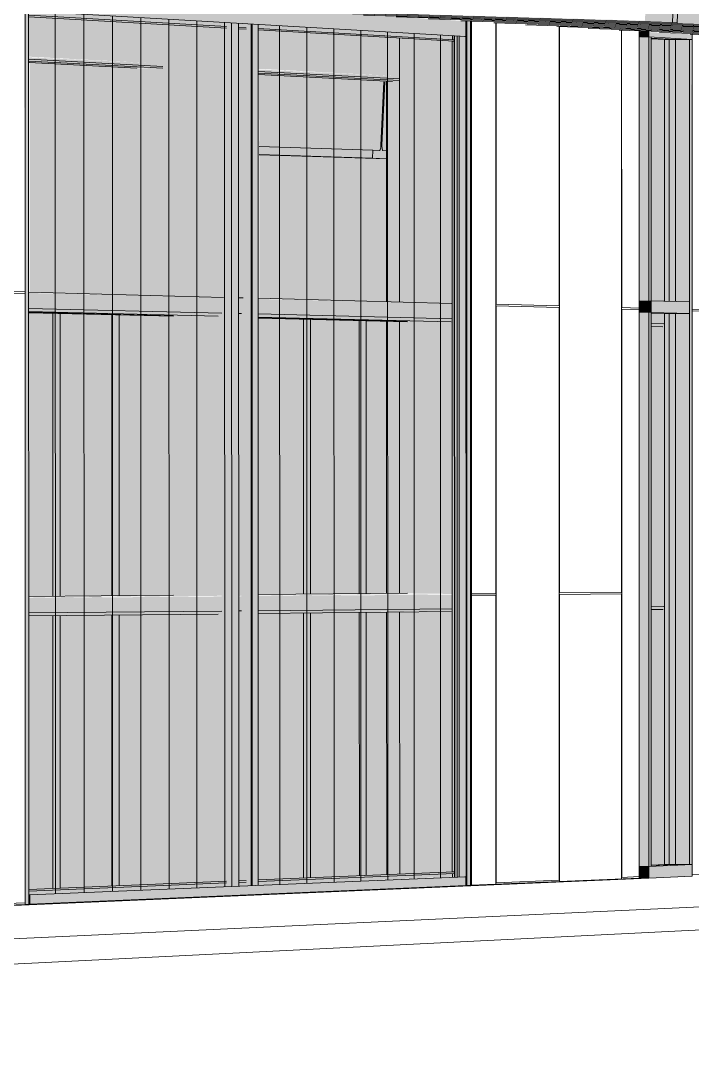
# Model space of a CAD drawing. Header units: inches. Extents: x 31156 to 31160, y -65 to 66.
# Drawn here: x 31156.65397 to 31156.67972, y 59.14602 to 59.18596 of the extents above; entities that cross this region are included whole.
import ezdxf

# ---------------------------------------------------------------- set-up
doc = ezdxf.new("R2010")
doc.units = ezdxf.units.IN
doc.header["$MEASUREMENT"] = 0
for name, color, linetype, lineweight in [('A-GLAZ-CURT', 52, 'Continuous', 9), ('A-GLAZ-CWMG', 51, 'Continuous', 9), ('A-WALL', 113, 'Continuous', 13), ('A-WALL-PATT', 111, 'Continuous', 13), ('C-BLDG-PADS', 91, 'Continuous', 9), ('C-TOPO', 7, 'Continuous', 9), ('Conc', 7, 'Continuous', 9), ('I-WALL', 2, 'Continuous', 13), ('L-SITE-WALL', 31, 'Continuous', 13), ('S-BEAM', 12, 'Continuous', 9), ('S-COLS', 52, 'Continuous', 9)]:
    doc.layers.add(name, color=color, linetype=linetype, lineweight=lineweight)

# ---------------------------------------------------------------- blocks, each defined once
blk = doc.blocks.new('FP_2-Looking North East')
at = {"layer": 'A-WALL-PATT', "lineweight": 9}
for p, q in [((31156.642867, 59.175851), (31156.642865, 59.187643)), ((31156.642883, 59.163735), (31156.64288, 59.187643)), ((31156.645753, 59.163758), (31156.64575, 59.18747)), ((31156.645767, 59.175775), (31156.645765, 59.18747)), ((31156.64859, 59.175701), (31156.648588, 59.1873)), ((31156.648606, 59.163782), (31156.648603, 59.1873)), ((31156.651383, 59.163805), (31156.65138, 59.187133)), ((31156.651396, 59.175627), (31156.651395, 59.187133)), ((31156.642867, 59.175851), (31156.640334, 59.175918)), ((31156.642867, 59.175788), (31156.640334, 59.175855)), ((31156.64287, 59.151618), (31156.642867, 59.175788)), ((31156.64859, 59.175701), (31156.645767, 59.175775)), ((31156.645769, 59.151742), (31156.645767, 59.175713)), ((31156.64859, 59.175639), (31156.645767, 59.175713)), ((31156.648592, 59.151863), (31156.64859, 59.175639)), ((31156.654129, 59.175555), (31156.651396, 59.175627)), ((31156.651399, 59.151983), (31156.651396, 59.175566)), ((31156.654129, 59.175494), (31156.651396, 59.175566)), ((31156.651383, 59.163805), (31156.648606, 59.163782)), ((31156.645753, 59.163758), (31156.642883, 59.163735)), ((31156.642883, 59.163672), (31156.645753, 59.163696)), ((31156.642885, 59.151556), (31156.642883, 59.163672)), ((31156.645755, 59.151679), (31156.645753, 59.163696)), ((31156.648606, 59.16372), (31156.651383, 59.163743)), ((31156.648607, 59.151802), (31156.648606, 59.16372)), ((31156.651384, 59.151921), (31156.651383, 59.163743)), ((31156.645769, 59.151742), (31156.648592, 59.151863)), ((31156.651399, 59.151983), (31156.654132, 59.1521)), ((31156.640337, 59.15151), (31156.64287, 59.151618))]:
    blk.add_line(p, q, dxfattribs=at)
blk = doc.blocks.new('FP_4-Looking North East')
at = {"layer": 'A-WALL-PATT', "lineweight": 9}
for p, q in [((31156.672192, 59.163976), (31156.672189, 59.185886)), ((31156.672203, 59.17508), (31156.672202, 59.185886)), ((31156.674615, 59.175016), (31156.674614, 59.185741)), ((31156.674629, 59.163996), (31156.674626, 59.185741)), ((31156.677005, 59.164016), (31156.677002, 59.185598)), ((31156.677016, 59.174953), (31156.677014, 59.185597)), ((31156.674615, 59.175016), (31156.672203, 59.17508)), ((31156.672206, 59.152872), (31156.672203, 59.175022)), ((31156.674615, 59.174959), (31156.672203, 59.175022)), ((31156.674618, 59.152976), (31156.674615, 59.174959)), ((31156.67769, 59.174935), (31156.677016, 59.174953)), ((31156.677018, 59.153078), (31156.677016, 59.174896)), ((31156.67769, 59.174879), (31156.677016, 59.174896)), ((31156.672192, 59.163976), (31156.671259, 59.163968)), ((31156.671259, 59.163911), (31156.672192, 59.163918)), ((31156.672193, 59.152814), (31156.672192, 59.163918)), ((31156.677005, 59.164016), (31156.674629, 59.163996)), ((31156.674629, 59.163939), (31156.677005, 59.163959)), ((31156.67463, 59.152919), (31156.674629, 59.163939)), ((31156.677006, 59.153021), (31156.677005, 59.163959)), ((31156.672206, 59.152872), (31156.674618, 59.152976)), ((31156.677018, 59.153078), (31156.677692, 59.153107))]:
    blk.add_line(p, q, dxfattribs=at)
blk = doc.blocks.new('FP_20-Looking North East')
at = {"layer": 'A-WALL-PATT', "lineweight": 9}
for p, q in [((31156.681674, 59.17483), (31156.681673, 59.185318)), ((31156.681688, 59.164054), (31156.681685, 59.185318)), ((31156.68396, 59.164073), (31156.683957, 59.185181)), ((31156.68397, 59.17477), (31156.683969, 59.185181)), ((31156.681674, 59.17483), (31156.679718, 59.174882)), ((31156.681674, 59.174775), (31156.679718, 59.174826)), ((31156.681677, 59.153277), (31156.681674, 59.174775)), ((31156.686209, 59.174711), (31156.68397, 59.17477)), ((31156.683973, 59.153376), (31156.68397, 59.174715)), ((31156.686209, 59.174656), (31156.68397, 59.174715)), ((31156.68396, 59.164073), (31156.681688, 59.164054)), ((31156.681688, 59.163998), (31156.68396, 59.164017)), ((31156.681689, 59.153222), (31156.681688, 59.163998)), ((31156.683961, 59.15332), (31156.68396, 59.164017)), ((31156.683973, 59.153376), (31156.686212, 59.153471)), ((31156.679721, 59.153194), (31156.681677, 59.153277))]:
    blk.add_line(p, q, dxfattribs=at)
blk = doc.blocks.new('FP_21-Looking North East')
at = {"layer": 'A-WALL-PATT', "lineweight": 9}
for p, q in [((31156.655291, 59.152443), (31156.655287, 59.186267)), ((31156.656391, 59.152489), (31156.656387, 59.186217)), ((31156.657485, 59.152535), (31156.657481, 59.186154)), ((31156.658571, 59.15258), (31156.658567, 59.18609)), ((31156.65965, 59.152626), (31156.659646, 59.186028)), ((31156.660722, 59.152671), (31156.660718, 59.185966)), ((31156.661787, 59.152715), (31156.661783, 59.185904)), ((31156.662846, 59.152759), (31156.662842, 59.185842)), ((31156.663898, 59.152804), (31156.663894, 59.185781)), ((31156.664943, 59.152847), (31156.664939, 59.18572)), ((31156.665981, 59.152891), (31156.665977, 59.18566)), ((31156.667013, 59.152934), (31156.667009, 59.1856)), ((31156.668039, 59.152977), (31156.668035, 59.185541)), ((31156.669058, 59.15302), (31156.669054, 59.185481)), ((31156.670071, 59.153062), (31156.670067, 59.185423))]:
    blk.add_line(p, q, dxfattribs=at)

msp = doc.modelspace()

# ---------------------------------------------------------------- hatches: boundary and pattern name
at = {"layer": 'A-GLAZ-CURT', "transparency": 33554458}
for points in [[(31156.679079, 59.175192), (31156.679072, 59.185246), (31156.678151, 59.185301), (31156.678152, 59.175217)], [(31156.678155, 59.153531), (31156.679082, 59.15357), (31156.679079, 59.174725), (31156.678152, 59.174726), (31156.678155, 59.15357)]]:
    msp.add_hatch(color=256, dxfattribs=at).paths.add_polyline_path(points, flags=0)
at = {"layer": 'A-GLAZ-CWMG', "lineweight": 5}
for points in [[(31156.65411, 59.15204), (31156.65427, 59.152047), (31156.654266, 59.186958), (31156.654106, 59.186936), (31156.65411, 59.153867)], [(31156.671031, 59.185367), (31156.671024, 59.185952), (31156.665843, 59.186288), (31156.665843, 59.186295), (31156.664568, 59.186355), (31156.664568, 59.186372), (31156.663316, 59.186434), (31156.663316, 59.186448), (31156.661988, 59.186514), (31156.661988, 59.186527), (31156.660683, 59.186595), (31156.660683, 59.186605), (31156.659367, 59.186676), (31156.659367, 59.186685), (31156.658041, 59.18673), (31156.658041, 59.186764), (31156.656705, 59.18681), (31156.656705, 59.186845), (31156.655358, 59.186891), (31156.655358, 59.186926), (31156.65431, 59.186936), (31156.65431, 59.186338), (31156.670846, 59.185377)], [(31156.671035, 59.152783), (31156.671168, 59.152789), (31156.671164, 59.185948), (31156.671031, 59.185946), (31156.671001, 59.185366), (31156.670705, 59.185366), (31156.670709, 59.15309), (31156.671035, 59.153103)], [(31156.671075, 59.152768), (31156.671219, 59.152774), (31156.671215, 59.185947), (31156.671071, 59.18595), (31156.671075, 59.153914)], [(31156.671201, 59.152774), (31156.671168, 59.185948), (31156.671164, 59.185947), (31156.671168, 59.152789), (31156.671168, 59.152774)], [(31156.670531, 59.153083), (31156.670709, 59.153103), (31156.670705, 59.185384), (31156.670527, 59.185366), (31156.670531, 59.153103)], [(31156.671, 59.185366), (31156.670593, 59.185392), (31156.670593, 59.18539)], [(31156.677688, 59.18534), (31156.678051, 59.185343), (31156.678051, 59.185561), (31156.677688, 59.185562), (31156.677688, 59.185378)], [(31156.67769, 59.174992), (31156.678052, 59.174993), (31156.678051, 59.185343), (31156.677688, 59.185317), (31156.67769, 59.17554)], [(31156.679715, 59.185245), (31156.679715, 59.185443), (31156.678051, 59.185533), (31156.678051, 59.185343), (31156.679689, 59.185246)], [(31156.67815, 59.174991), (31156.678148, 59.185338), (31156.678051, 59.185317), (31156.678052, 59.174993)], [(31156.679078, 59.185246), (31156.679619, 59.18525), (31156.67815, 59.185313), (31156.678152, 59.185301), (31156.679072, 59.185246)], [(31156.678657, 59.185242), (31156.678655, 59.185271), (31156.678592, 59.185246)], [(31156.679079, 59.175192), (31156.679078, 59.185239), (31156.678657, 59.185236), (31156.678658, 59.175203)], [(31156.67962, 59.175177), (31156.679619, 59.185244), (31156.679078, 59.185217), (31156.679079, 59.175192)], [(31156.679717, 59.174949), (31156.679689, 59.185246), (31156.679619, 59.185246), (31156.67962, 59.174952)], [(31156.67769, 59.174763), (31156.67815, 59.174764), (31156.67815, 59.175217), (31156.67769, 59.175215), (31156.67769, 59.174789)], [(31156.678055, 59.153501), (31156.678052, 59.174993), (31156.67769, 59.174992), (31156.677692, 59.153503)], [(31156.678055, 59.153501), (31156.678152, 59.153505), (31156.67815, 59.174991), (31156.678052, 59.174993), (31156.678055, 59.153933)], [(31156.67962, 59.174726), (31156.67962, 59.175177), (31156.67815, 59.175217), (31156.67815, 59.174764)], [(31156.679623, 59.153566), (31156.679719, 59.15357), (31156.679717, 59.174949), (31156.67962, 59.174952), (31156.679623, 59.153937)], [(31156.679079, 59.174725), (31156.679077, 59.17474), (31156.678155, 59.174748)], [(31156.678661, 59.153572), (31156.679082, 59.153576), (31156.679079, 59.174725), (31156.678658, 59.174723), (31156.678661, 59.153576)], [(31156.679623, 59.153571), (31156.67962, 59.174726), (31156.679079, 59.174723), (31156.679082, 59.153574)], [(31156.671044, 59.152784), (31156.671075, 59.152785), (31156.671044, 59.153996)], [(31156.678055, 59.15305), (31156.67972, 59.153121), (31156.679719, 59.15357), (31156.678055, 59.153501)], [(31156.654314, 59.152048), (31156.671035, 59.152766), (31156.671035, 59.153103), (31156.654314, 59.152402)], [(31156.670599, 59.153086), (31156.670612, 59.153103), (31156.670599, 59.153103)], [(31156.654298, 59.152065), (31156.654314, 59.152066), (31156.654298, 59.152387)], [(31156.654314, 59.152048), (31156.654298, 59.152064), (31156.65427, 59.152049)]]:
    msp.add_hatch(color=256, dxfattribs=at).paths.add_polyline_path(points, flags=0)
h = msp.add_hatch(color=256, dxfattribs=at)
h.paths.add_polyline_path([(31156.670595, 59.185181), (31156.670595, 59.185239), (31156.66307, 59.185672), (31156.663074, 59.185613), (31156.667717, 59.185346)], flags=0)
h.paths.add_polyline_path([(31156.662604, 59.18564), (31156.662604, 59.185699), (31156.66232, 59.185715), (31156.662324, 59.185656)], flags=0)
h.paths.add_polyline_path([(31156.661852, 59.185683), (31156.661852, 59.185742), (31156.654268, 59.186179), (31156.654272, 59.186118), (31156.65892, 59.185851)], flags=0)
h = msp.add_hatch(color=256, dxfattribs=at)
h.paths.add_polyline_path([(31156.670524, 59.185195), (31156.670524, 59.185394), (31156.663071, 59.185827), (31156.663075, 59.185623), (31156.670338, 59.185205)], flags=0)
h.paths.add_polyline_path([(31156.662531, 59.185654), (31156.662531, 59.185858), (31156.66232, 59.185871), (31156.662324, 59.185666)], flags=0)
h.paths.add_polyline_path([(31156.661779, 59.185697), (31156.661779, 59.185902), (31156.654296, 59.186353), (31156.654272, 59.186129), (31156.65892, 59.185861)], flags=0)
h = msp.add_hatch(color=256, dxfattribs=at)
h.paths.add_polyline_path([(31156.670508, 59.18518), (31156.670526, 59.185185), (31156.667717, 59.18534)], flags=0)
h.paths.add_polyline_path([(31156.661763, 59.185682), (31156.661852, 59.185683), (31156.65892, 59.185845)], flags=0)
h = msp.add_hatch(color=256, dxfattribs=at)
h.paths.add_polyline_path([(31156.670528, 59.153083), (31156.670599, 59.153103), (31156.670599, 59.153229), (31156.670528, 59.153226), (31156.670528, 59.153103)], flags=0)
h.paths.add_polyline_path([(31156.670599, 59.153287), (31156.670595, 59.185181), (31156.670508, 59.18518), (31156.670528, 59.153288)], flags=0)
h.paths.add_polyline_path([(31156.670595, 59.185239), (31156.670595, 59.18539), (31156.670524, 59.185366), (31156.670524, 59.185243)], flags=0)
at = {"layer": 'A-GLAZ-CWMG'}
msp.add_hatch(color=256, dxfattribs=at).paths.add_polyline_path([(31156.678024, 59.153048), (31156.678055, 59.15305), (31156.678055, 59.153501), (31156.677692, 59.153503), (31156.677692, 59.15305)], flags=0)
at = {"layer": 'A-GLAZ-CWMG', "lineweight": 5}
h = msp.add_hatch(color=256, dxfattribs=at)
h.paths.add_polyline_path([(31156.654272, 59.152553), (31156.661856, 59.152867), (31156.661856, 59.152926), (31156.654272, 59.152613)], flags=0)
h.paths.add_polyline_path([(31156.662324, 59.152886), (31156.662608, 59.152898), (31156.662608, 59.152957), (31156.662324, 59.152946)], flags=0)
h.paths.add_polyline_path([(31156.663074, 59.152918), (31156.670599, 59.153229), (31156.670599, 59.153287), (31156.663074, 59.152977)], flags=0)
h = msp.add_hatch(color=256, dxfattribs=at)
h.paths.add_polyline_path([(31156.654272, 59.152088), (31156.6543, 59.152089), (31156.654316, 59.152404), (31156.661783, 59.152716), (31156.661783, 59.152912), (31156.654272, 59.152602)], flags=0)
h.paths.add_polyline_path([(31156.662324, 59.152739), (31156.662535, 59.152748), (31156.662535, 59.152943), (31156.662324, 59.152934), (31156.662324, 59.152785)], flags=0)
h.paths.add_polyline_path([(31156.663075, 59.15277), (31156.670528, 59.153103), (31156.670528, 59.153273), (31156.663075, 59.152965), (31156.663075, 59.152785)], flags=0)
at = {"layer": 'A-WALL', "lineweight": 5}
for points in [[(31156.661783, 59.152716), (31156.662054, 59.152738), (31156.66205, 59.185886), (31156.661779, 59.185902), (31156.661779, 59.185687), (31156.658932, 59.185846), (31156.658932, 59.184265), (31156.658997, 59.184237), (31156.659413, 59.184215), (31156.659413, 59.184151), (31156.65841, 59.184143), (31156.654299, 59.18436), (31156.654303, 59.175543), (31156.661674, 59.175321), (31156.661674, 59.174744), (31156.66153, 59.174629), (31156.659693, 59.174646), (31156.659693, 59.174626), (31156.65774, 59.174673), (31156.657743, 59.163895), (31156.661676, 59.163897), (31156.661676, 59.163303), (31156.661531, 59.163189), (31156.657741, 59.163149), (31156.657743, 59.15276), (31156.661783, 59.152923), (31156.661783, 59.15274)], [(31156.662054, 59.152728), (31156.662323, 59.152739), (31156.662319, 59.185871), (31156.66205, 59.185886), (31156.662054, 59.153103)], [(31156.662535, 59.152748), (31156.662806, 59.15277), (31156.662802, 59.185842), (31156.662531, 59.185858), (31156.662531, 59.185644), (31156.662321, 59.185637), (31156.662325, 59.175331), (31156.662427, 59.175302), (31156.662427, 59.174725), (31156.662322, 59.174642), (31156.662325, 59.163915), (31156.662428, 59.163887), (31156.662428, 59.16331), (31156.662324, 59.163228), (31156.662325, 59.15295), (31156.662535, 59.152954), (31156.662535, 59.152771)], [(31156.662806, 59.152759), (31156.663073, 59.15277), (31156.663069, 59.185827), (31156.662802, 59.185842), (31156.662806, 59.153103)]]:
    msp.add_hatch(color=10, dxfattribs=at).paths.add_polyline_path(points, flags=0)
h = msp.add_hatch(color=10, dxfattribs=at)
h.paths.add_polyline_path([(31156.654284, 59.152617), (31156.655195, 59.152655), (31156.655194, 59.163123), (31156.654283, 59.163114), (31156.654284, 59.152761)], flags=0)
h.paths.add_polyline_path([(31156.654283, 59.163867), (31156.655194, 59.163875), (31156.655193, 59.174733), (31156.654282, 59.174755), (31156.654283, 59.163876)], flags=0)
h = msp.add_hatch(color=10, dxfattribs=at)
h.paths.add_polyline_path([(31156.655195, 59.152655), (31156.655473, 59.152667), (31156.655472, 59.163126), (31156.655194, 59.163123), (31156.655195, 59.152785)], flags=0)
h.paths.add_polyline_path([(31156.655194, 59.163874), (31156.655472, 59.163877), (31156.655471, 59.174727), (31156.655193, 59.174733), (31156.655194, 59.164169)], flags=0)
h = msp.add_hatch(color=10, dxfattribs=at)
h.paths.add_polyline_path([(31156.655481, 59.152666), (31156.65746, 59.152749), (31156.657459, 59.163147), (31156.65548, 59.163126), (31156.655481, 59.152673)], flags=0)
h.paths.add_polyline_path([(31156.65548, 59.163877), (31156.657459, 59.163893), (31156.657458, 59.174679), (31156.655479, 59.174727), (31156.65548, 59.163895)], flags=0)
h = msp.add_hatch(color=10, dxfattribs=at)
h.paths.add_polyline_path([(31156.65746, 59.152749), (31156.657735, 59.152785), (31156.657733, 59.163149), (31156.657459, 59.163147), (31156.65746, 59.152785)], flags=0)
h.paths.add_polyline_path([(31156.657459, 59.163893), (31156.657733, 59.163895), (31156.657732, 59.174673), (31156.657458, 59.174679), (31156.657459, 59.164169)], flags=0)
h = msp.add_hatch(color=10, dxfattribs=at)
h.paths.add_polyline_path([(31156.66309, 59.15298), (31156.664814, 59.153052), (31156.664813, 59.163223), (31156.663089, 59.163205), (31156.66309, 59.153103)], flags=0)
h.paths.add_polyline_path([(31156.663089, 59.163938), (31156.664813, 59.163953), (31156.664811, 59.174503), (31156.663088, 59.174545), (31156.663089, 59.163955)], flags=0)
h = msp.add_hatch(color=10, dxfattribs=at)
h.paths.add_polyline_path([(31156.664814, 59.153052), (31156.665076, 59.153063), (31156.665075, 59.163225), (31156.664813, 59.163223), (31156.664814, 59.153103)], flags=0)
h.paths.add_polyline_path([(31156.664813, 59.163952), (31156.665075, 59.163954), (31156.665074, 59.174497), (31156.664811, 59.174503), (31156.664813, 59.164169)], flags=0)
h = msp.add_hatch(color=10, dxfattribs=at)
h.paths.add_polyline_path([(31156.665084, 59.153063), (31156.666952, 59.15314), (31156.666951, 59.163245), (31156.665083, 59.163225), (31156.665084, 59.153066)], flags=0)
h.paths.add_polyline_path([(31156.665083, 59.163954), (31156.666951, 59.16397), (31156.66695, 59.174452), (31156.665081, 59.174497), (31156.665083, 59.163972)], flags=0)
h = msp.add_hatch(color=10, dxfattribs=at)
h.paths.add_polyline_path([(31156.666952, 59.15314), (31156.667211, 59.153151), (31156.66721, 59.163247), (31156.666951, 59.163245), (31156.666952, 59.153273)], flags=0)
h.paths.add_polyline_path([(31156.666951, 59.16397), (31156.66721, 59.163972), (31156.667209, 59.174446), (31156.66695, 59.174452), (31156.666951, 59.164169)], flags=0)
at = {"layer": 'I-WALL', "lineweight": 5}
h = msp.add_hatch(color=256, dxfattribs=at)
h.paths.add_polyline_path([(31156.667228, 59.15315), (31156.668009, 59.153183), (31156.668005, 59.163255), (31156.667226, 59.163247), (31156.667227, 59.153273)], flags=0)
h.paths.add_polyline_path([(31156.667226, 59.163972), (31156.668008, 59.164007), (31156.668005, 59.174427), (31156.667225, 59.174446), (31156.667226, 59.164008)], flags=0)
h.paths.add_polyline_path([(31156.668006, 59.175183), (31156.668005, 59.180663), (31156.663113, 59.180824), (31156.663116, 59.175312), (31156.668005, 59.175183)], flags=0)
h.paths.add_polyline_path([(31156.668006, 59.180977), (31156.668005, 59.183643), (31156.667935, 59.183647), (31156.667826, 59.181189), (31156.667788, 59.181189), (31156.667746, 59.180995), (31156.667788, 59.180986), (31156.668005, 59.180977)], flags=0)
at = {"layer": 'L-SITE-WALL', "lineweight": 5}
h = msp.add_hatch(color=256, dxfattribs=at)
h.paths.add_polyline_path([(31156.671036, 59.152783), (31156.671168, 59.152789), (31156.671164, 59.185948), (31156.671031, 59.185946), (31156.671001, 59.185366), (31156.670705, 59.185366), (31156.670709, 59.15309), (31156.671035, 59.153103)], flags=0)
h.paths.add_polyline_path([(31156.668499, 59.153204), (31156.670513, 59.153288), (31156.670509, 59.163309), (31156.670473, 59.163281), (31156.668498, 59.163261), (31156.668499, 59.153273)], flags=0)
h.paths.add_polyline_path([(31156.670512, 59.163982), (31156.670509, 59.174443), (31156.670472, 59.174413), (31156.668773, 59.174455), (31156.668834, 59.174407), (31156.668497, 59.174415), (31156.668498, 59.163982), (31156.670509, 59.163982)], flags=0)
h.paths.add_polyline_path([(31156.67051, 59.175116), (31156.670497, 59.185181), (31156.668495, 59.185297), (31156.668497, 59.175169), (31156.670509, 59.175116)], flags=0)
msp.add_hatch(color=256, dxfattribs=at).paths.add_polyline_path([(31156.67126, 59.152774), (31156.671256, 59.185945), (31156.671164, 59.185947), (31156.671168, 59.152789), (31156.671168, 59.152775)], flags=0)
h = msp.add_hatch(color=256, dxfattribs=at)
h.paths.add_polyline_path([(31156.678159, 59.153551), (31156.679082, 59.153576), (31156.679079, 59.174725), (31156.678737, 59.174723), (31156.678737, 59.174249), (31156.678156, 59.174228), (31156.678159, 59.164049), (31156.678739, 59.164021), (31156.678739, 59.163473), (31156.678601, 59.163365), (31156.678158, 59.163361), (31156.678159, 59.15357)], flags=0)
h.paths.add_polyline_path([(31156.679079, 59.175192), (31156.679078, 59.185239), (31156.678593, 59.185246), (31156.678155, 59.185245), (31156.678156, 59.175217), (31156.678737, 59.175201)], flags=0)
h = msp.add_hatch(color=256, dxfattribs=at)
h.paths.add_polyline_path([(31156.679371, 59.153572), (31156.679368, 59.174726), (31156.679079, 59.174723), (31156.679082, 59.153574)], flags=0)
h.paths.add_polyline_path([(31156.679368, 59.175184), (31156.679367, 59.185242), (31156.679078, 59.185217), (31156.679079, 59.175192)], flags=0)
at = {"layer": 'S-BEAM', "lineweight": 5}
for points in [[(31156.67896, 59.185901), (31156.679036, 59.187619), (31156.677982, 59.187651), (31156.677908, 59.185966), (31156.664519, 59.186355), (31156.664519, 59.186341), (31156.677984, 59.185931)], [(31156.680187, 59.185826), (31156.680263, 59.187538), (31156.679217, 59.187569), (31156.679143, 59.185891), (31156.665843, 59.186268), (31156.665843, 59.186263), (31156.679219, 59.185856)], [(31156.681404, 59.185752), (31156.68148, 59.187456), (31156.680443, 59.187487), (31156.680369, 59.185816), (31156.667108, 59.186194), (31156.667108, 59.186187), (31156.680853, 59.185768)], [(31156.679138, 59.18589), (31156.679215, 59.187608), (31156.679036, 59.187619), (31156.67896, 59.185901)], [(31156.667782, 59.181191), (31156.66789, 59.183648), (31156.663106, 59.1839), (31156.66311, 59.181344), (31156.667733, 59.181193)], [(31156.667727, 59.180989), (31156.667751, 59.181015), (31156.667782, 59.181191), (31156.663106, 59.181344), (31156.66311, 59.181143), (31156.667475, 59.181)], [(31156.66746, 59.180687), (31156.667474, 59.181), (31156.663105, 59.181143), (31156.663109, 59.180831)]]:
    msp.add_hatch(color=256, dxfattribs=at).paths.add_polyline_path(points, flags=0)
h = msp.add_hatch(color=256, dxfattribs=at)
h.paths.add_polyline_path([(31156.698317, 59.173848), (31156.698317, 59.174218), (31156.697905, 59.174213), (31156.697908, 59.173858)], flags=0)
h.paths.add_polyline_path([(31156.696902, 59.173882), (31156.696902, 59.174254), (31156.696344, 59.17425), (31156.696347, 59.173896)], flags=0)
h.paths.add_polyline_path([(31156.695336, 59.17392), (31156.695336, 59.174294), (31156.694766, 59.174293), (31156.694769, 59.173934)], flags=0)
h.paths.add_polyline_path([(31156.68725, 59.174118), (31156.68725, 59.174502), (31156.686672, 59.174501), (31156.686674, 59.174132)], flags=0)
h.paths.add_polyline_path([(31156.678658, 59.174328), (31156.678658, 59.174723), (31156.678154, 59.174723), (31156.678157, 59.174341), (31156.678658, 59.174328)], flags=0)
h.paths.add_polyline_path([(31156.639147, 59.175295), (31156.639147, 59.175739), (31156.638351, 59.175739), (31156.638353, 59.175314), (31156.639147, 59.175295)], flags=0)
h.paths.add_polyline_path([(31156.576335, 59.176831), (31156.576335, 59.177354), (31156.574546, 59.1774), (31156.574549, 59.176875), (31156.576335, 59.176831)], flags=0)
h.paths.add_polyline_path([(31156.570169, 59.176982), (31156.570169, 59.177512), (31156.568393, 59.177558), (31156.568396, 59.177025)], flags=0)
h.paths.add_polyline_path([(31156.566973, 59.17706), (31156.566973, 59.177594), (31156.565158, 59.177641), (31156.565161, 59.177104), (31156.566624, 59.177069)], flags=0)
h.paths.add_polyline_path([(31156.563728, 59.177139), (31156.563728, 59.177678), (31156.561874, 59.177726), (31156.561877, 59.177185), (31156.562231, 59.177176)], flags=0)
h.paths.add_polyline_path([(31156.560434, 59.17722), (31156.560433, 59.177763), (31156.558539, 59.177811), (31156.558542, 59.177266)], flags=0)
h.paths.add_polyline_path([(31156.486483, 59.179029), (31156.486483, 59.179664), (31156.48408, 59.179726), (31156.484082, 59.179087), (31156.486483, 59.179029)], flags=0)
h.paths.add_polyline_path([(31156.41626, 59.180746), (31156.41626, 59.181469), (31156.412206, 59.181574), (31156.412209, 59.180845), (31156.41626, 59.180746)], flags=0)
h.paths.add_polyline_path([(31156.337335, 59.182677), (31156.337335, 59.183499), (31156.332618, 59.18362), (31156.33262, 59.182792), (31156.334224, 59.182753)], flags=0)
h.paths.add_polyline_path([(31156.305378, 59.183458), (31156.305378, 59.18432), (31156.299404, 59.184474), (31156.299406, 59.183604)], flags=0)
h.paths.add_polyline_path([(31156.297163, 59.183659), (31156.297163, 59.184531), (31156.290743, 59.184696), (31156.290745, 59.183816)], flags=0)
h.paths.add_polyline_path([(31156.288477, 59.183872), (31156.288477, 59.184755), (31156.281864, 59.184925), (31156.281865, 59.184033), (31156.286087, 59.18393)], flags=0)
h.paths.add_polyline_path([(31156.279571, 59.184089), (31156.279571, 59.184984), (31156.272757, 59.185159), (31156.272758, 59.184256), (31156.277339, 59.184144)], flags=0)
h.paths.add_polyline_path([(31156.270437, 59.184313), (31156.270437, 59.185219), (31156.263414, 59.185399), (31156.263415, 59.184484), (31156.268591, 59.184358)], flags=0)
h.paths.add_polyline_path([(31156.261067, 59.184542), (31156.261067, 59.185459), (31156.253825, 59.185646), (31156.253827, 59.184719), (31156.255472, 59.184679)], flags=0)
h.paths.add_polyline_path([(31156.251451, 59.184777), (31156.251451, 59.185707), (31156.246072, 59.185845), (31156.246072, 59.184909), (31156.246727, 59.184893)], flags=0)
h = msp.add_hatch(color=256, dxfattribs=at)
h.paths.add_polyline_path([(31156.668498, 59.183834), (31156.668498, 59.185297), (31156.663082, 59.185608), (31156.663086, 59.184121), (31156.668498, 59.183834)], flags=0)
h.paths.add_polyline_path([(31156.658932, 59.184341), (31156.658932, 59.185846), (31156.65428, 59.186113), (31156.654284, 59.184587), (31156.654534, 59.184573)], flags=0)
h = msp.add_hatch(color=256, dxfattribs=at)
h.paths.add_polyline_path([(31156.698186, 59.173745), (31156.698317, 59.173848), (31156.697905, 59.173858), (31156.697908, 59.173752)], flags=0)
h.paths.add_polyline_path([(31156.696903, 59.173776), (31156.696873, 59.173883), (31156.696344, 59.173896), (31156.696347, 59.17379), (31156.696742, 59.17378)], flags=0)
h.paths.add_polyline_path([(31156.695336, 59.173814), (31156.695307, 59.173921), (31156.694766, 59.173934), (31156.694769, 59.173828), (31156.695175, 59.173818)], flags=0)
h.paths.add_polyline_path([(31156.68725, 59.174009), (31156.68722, 59.174119), (31156.686672, 59.174132), (31156.686675, 59.174023), (31156.687085, 59.174013)], flags=0)
h.paths.add_polyline_path([(31156.678599, 59.174218), (31156.678737, 59.174326), (31156.678154, 59.174341), (31156.678157, 59.174228)], flags=0)
h.paths.add_polyline_path([(31156.639099, 59.17517), (31156.639252, 59.175292), (31156.638351, 59.175314), (31156.638354, 59.175188)], flags=0)
h.paths.add_polyline_path([(31156.576314, 59.176683), (31156.576336, 59.176701), (31156.576335, 59.176831), (31156.574546, 59.176875), (31156.574549, 59.176725), (31156.576123, 59.176687)], flags=0)
h.paths.add_polyline_path([(31156.57017, 59.176831), (31156.570169, 59.176982), (31156.568393, 59.177025), (31156.568396, 59.176874), (31156.57017, 59.176831)], flags=0)
h.paths.add_polyline_path([(31156.566757, 59.176913), (31156.566887, 59.176987), (31156.566973, 59.176987), (31156.566973, 59.17706), (31156.565158, 59.177104), (31156.565162, 59.176952), (31156.566624, 59.176916)], flags=0)
h.paths.add_polyline_path([(31156.563729, 59.176986), (31156.563728, 59.177139), (31156.561874, 59.177185), (31156.561877, 59.177031), (31156.563729, 59.176986)], flags=0)
h.paths.add_polyline_path([(31156.560434, 59.177066), (31156.560433, 59.17722), (31156.558539, 59.177266), (31156.558542, 59.177111), (31156.560434, 59.177066)], flags=0)
h.paths.add_polyline_path([(31156.486484, 59.178848), (31156.486483, 59.179029), (31156.48408, 59.179087), (31156.484083, 59.178906), (31156.486484, 59.178848)], flags=0)
h.paths.add_polyline_path([(31156.41626, 59.18054), (31156.41626, 59.180746), (31156.412206, 59.180845), (31156.412209, 59.180638), (31156.41626, 59.18054)], flags=0)
h.paths.add_polyline_path([(31156.337336, 59.182443), (31156.337335, 59.182677), (31156.332618, 59.182792), (31156.33262, 59.182556), (31156.337336, 59.182443)], flags=0)
h.paths.add_polyline_path([(31156.305378, 59.183213), (31156.305378, 59.183458), (31156.299404, 59.183604), (31156.299406, 59.183357), (31156.305072, 59.18322)], flags=0)
h.paths.add_polyline_path([(31156.297163, 59.183411), (31156.297163, 59.183659), (31156.290743, 59.183816), (31156.290745, 59.183566), (31156.296855, 59.183418)], flags=0)
h.paths.add_polyline_path([(31156.288477, 59.18362), (31156.288477, 59.183872), (31156.281864, 59.184033), (31156.281865, 59.18378), (31156.288166, 59.183628)], flags=0)
h.paths.add_polyline_path([(31156.279571, 59.183835), (31156.279571, 59.184089), (31156.272757, 59.184256), (31156.272758, 59.183999), (31156.279258, 59.183842)], flags=0)
h.paths.add_polyline_path([(31156.270438, 59.184055), (31156.270437, 59.184313), (31156.263414, 59.184485), (31156.263415, 59.184224), (31156.270121, 59.184063)], flags=0)
h.paths.add_polyline_path([(31156.261067, 59.184281), (31156.261067, 59.184542), (31156.253825, 59.184719), (31156.253827, 59.184455), (31156.260749, 59.184289)], flags=0)
h.paths.add_polyline_path([(31156.251451, 59.184513), (31156.251451, 59.184777), (31156.246072, 59.184909), (31156.245807, 59.184649), (31156.25113, 59.18452)], flags=0)
h = msp.add_hatch(color=256, dxfattribs=at)
h.paths.add_polyline_path([(31156.668498, 59.183737), (31156.668498, 59.183834), (31156.663082, 59.184095), (31156.663086, 59.184022), (31156.668497, 59.183737)], flags=0)
h.paths.add_polyline_path([(31156.658932, 59.184241), (31156.658932, 59.184341), (31156.65428, 59.184561), (31156.654283, 59.184485), (31156.654534, 59.184472)], flags=0)
h = msp.add_hatch(color=256, dxfattribs=at)
h.paths.add_polyline_path([(31156.668496, 59.183675), (31156.668496, 59.183737), (31156.663081, 59.184022), (31156.663084, 59.183959), (31156.668496, 59.183675)], flags=0)
h.paths.add_polyline_path([(31156.659413, 59.184151), (31156.659413, 59.184215), (31156.654278, 59.184486), (31156.654282, 59.18442), (31156.65893, 59.184177)], flags=0)
h = msp.add_hatch(color=256, dxfattribs=at)
h.paths.add_polyline_path([(31156.668354, 59.183624), (31156.668499, 59.183625), (31156.668496, 59.183675), (31156.663081, 59.183959), (31156.663088, 59.183899), (31156.668212, 59.183631)], flags=0)
h.paths.add_polyline_path([(31156.65841, 59.184143), (31156.65893, 59.184177), (31156.654278, 59.184421), (31156.654286, 59.184359), (31156.654536, 59.184346)], flags=0)
h = msp.add_hatch(color=256, dxfattribs=at)
h.paths.add_polyline_path([(31156.668001, 59.180664), (31156.668, 59.180977), (31156.667474, 59.181), (31156.66746, 59.180687), (31156.668, 59.180664)], flags=0)
h.paths.add_polyline_path([(31156.66782, 59.181189), (31156.667906, 59.183648), (31156.66789, 59.183648), (31156.667782, 59.181191)], flags=0)
h = msp.add_hatch(color=256, dxfattribs=at)
h.paths.add_polyline_path([(31156.670527, 59.175074), (31156.670509, 59.175116), (31156.663072, 59.175287), (31156.663075, 59.175268), (31156.667717, 59.175147)], flags=0)
h.paths.add_polyline_path([(31156.662427, 59.175285), (31156.662399, 59.175325), (31156.662322, 59.175313), (31156.662324, 59.175288)], flags=0)
h.paths.add_polyline_path([(31156.661674, 59.175305), (31156.661646, 59.175345), (31156.661627, 59.175349), (31156.65427, 59.175516), (31156.654272, 59.175499), (31156.658921, 59.175377)], flags=0)
h = msp.add_hatch(color=256, dxfattribs=at)
h.paths.add_polyline_path([(31156.67051, 59.174528), (31156.670508, 59.175074), (31156.663072, 59.175269), (31156.663075, 59.17471), (31156.670508, 59.174528)], flags=0)
h.paths.add_polyline_path([(31156.662427, 59.174725), (31156.662427, 59.175285), (31156.662322, 59.175288), (31156.662324, 59.174728)], flags=0)
h.paths.add_polyline_path([(31156.661674, 59.174744), (31156.661674, 59.175305), (31156.65427, 59.175499), (31156.654272, 59.174925), (31156.658921, 59.174811)], flags=0)
h = msp.add_hatch(color=256, dxfattribs=at)
h.paths.add_polyline_path([(31156.670472, 59.174413), (31156.67051, 59.174444), (31156.670508, 59.174528), (31156.663072, 59.17471), (31156.663076, 59.174592), (31156.67028, 59.174418)], flags=0)
h.paths.add_polyline_path([(31156.66153, 59.174629), (31156.661674, 59.174744), (31156.65427, 59.174925), (31156.654273, 59.174804), (31156.658921, 59.174692)], flags=0)
h.paths.add_polyline_path([(31156.662322, 59.174642), (31156.662427, 59.174725), (31156.662322, 59.174728)], flags=0)
h = msp.add_hatch(color=256, dxfattribs=at)
h.paths.add_polyline_path([(31156.668808, 59.174427), (31156.668773, 59.174455), (31156.667725, 59.174453)], flags=0)
h.paths.add_polyline_path([(31156.667082, 59.174468), (31156.667046, 59.174496), (31156.665076, 59.174517)], flags=0)
h.paths.add_polyline_path([(31156.664944, 59.17452), (31156.664908, 59.174548), (31156.663083, 59.174564)], flags=0)
h.paths.add_polyline_path([(31156.659827, 59.174643), (31156.659791, 59.174671), (31156.658928, 59.174664)], flags=0)
h.paths.add_polyline_path([(31156.657593, 59.174696), (31156.657557, 59.174725), (31156.655473, 59.174747)], flags=0)
h.paths.add_polyline_path([(31156.655329, 59.174751), (31156.655292, 59.17478), (31156.65428, 59.174776)], flags=0)
h = msp.add_hatch(color=256, dxfattribs=at)
h.paths.add_polyline_path([(31156.668791, 59.174408), (31156.668808, 59.174427), (31156.667725, 59.174433)], flags=0)
h.paths.add_polyline_path([(31156.667064, 59.174449), (31156.667082, 59.174468), (31156.665076, 59.174497)], flags=0)
h.paths.add_polyline_path([(31156.664926, 59.1745), (31156.664944, 59.17452), (31156.663083, 59.174544)], flags=0)
h.paths.add_polyline_path([(31156.659809, 59.174623), (31156.659827, 59.174643), (31156.658928, 59.174644)], flags=0)
h.paths.add_polyline_path([(31156.657575, 59.174676), (31156.657593, 59.174696), (31156.655473, 59.174727)], flags=0)
h.paths.add_polyline_path([(31156.655311, 59.174731), (31156.655329, 59.174751), (31156.65428, 59.174755)], flags=0)
h = msp.add_hatch(color=256, dxfattribs=at)
h.paths.add_polyline_path([(31156.244602, 59.160401), (31156.251451, 59.160458), (31156.251451, 59.160558), (31156.244558, 59.160488), (31156.24459, 59.160451)], flags=0)
h.paths.add_polyline_path([(31156.253826, 59.160477), (31156.261068, 59.160538), (31156.261067, 59.160637), (31156.253826, 59.160563), (31156.253826, 59.160478)], flags=0)
h.paths.add_polyline_path([(31156.263414, 59.160557), (31156.270438, 59.160617), (31156.270437, 59.160713), (31156.263414, 59.160642), (31156.263414, 59.160558)], flags=0)
h.paths.add_polyline_path([(31156.272757, 59.160635), (31156.279572, 59.160693), (31156.279571, 59.160788), (31156.272757, 59.160718), (31156.272757, 59.160636)], flags=0)
h.paths.add_polyline_path([(31156.281864, 59.16071), (31156.288477, 59.160767), (31156.288477, 59.160861), (31156.281864, 59.160792), (31156.281864, 59.160712)], flags=0)
h.paths.add_polyline_path([(31156.290744, 59.160784), (31156.297164, 59.16084), (31156.297163, 59.160931), (31156.290744, 59.160864), (31156.290744, 59.160786)], flags=0)
h.paths.add_polyline_path([(31156.299405, 59.160856), (31156.305379, 59.160908), (31156.305378, 59.160999), (31156.299405, 59.160935), (31156.299405, 59.160858)], flags=0)
h.paths.add_polyline_path([(31156.332619, 59.161132), (31156.337336, 59.161175), (31156.337335, 59.16126), (31156.332619, 59.161206), (31156.332619, 59.161136)], flags=0)
h.paths.add_polyline_path([(31156.484081, 59.162389), (31156.486485, 59.16242), (31156.486483, 59.162478), (31156.484081, 59.162441), (31156.484081, 59.1624)], flags=0)
h.paths.add_polyline_path([(31156.55854, 59.163008), (31156.560435, 59.163053), (31156.560434, 59.163082), (31156.55854, 59.163037), (31156.55854, 59.163021)], flags=0)
h.paths.add_polyline_path([(31156.561875, 59.163035), (31156.56373, 59.16308), (31156.563728, 59.163109), (31156.561875, 59.163064), (31156.561875, 59.163049)], flags=0)
h.paths.add_polyline_path([(31156.56516, 59.163063), (31156.566885, 59.163106), (31156.566878, 59.163135), (31156.56516, 59.163091), (31156.56516, 59.163077)], flags=0)
h.paths.add_polyline_path([(31156.568394, 59.16309), (31156.570171, 59.163133), (31156.57017, 59.163162), (31156.568394, 59.163118), (31156.568394, 59.163104)], flags=0)
h.paths.add_polyline_path([(31156.574547, 59.163141), (31156.576337, 59.163184), (31156.576336, 59.163212), (31156.574547, 59.163169), (31156.574547, 59.163155)], flags=0)
h.paths.add_polyline_path([(31156.638352, 59.16367), (31156.639241, 59.163706), (31156.639203, 59.163725), (31156.638352, 59.163688)], flags=0)
h.paths.add_polyline_path([(31156.678155, 59.164001), (31156.678731, 59.164029), (31156.678694, 59.164048), (31156.678155, 59.16402)], flags=0)
h.paths.add_polyline_path([(31156.686673, 59.164072), (31156.687251, 59.164098), (31156.68725, 59.164118), (31156.686673, 59.164091)], flags=0)
h.paths.add_polyline_path([(31156.694768, 59.164139), (31156.695337, 59.164164), (31156.695336, 59.164184), (31156.694768, 59.164159)], flags=0)
h.paths.add_polyline_path([(31156.696345, 59.164152), (31156.696903, 59.164177), (31156.696902, 59.164197), (31156.696345, 59.164172)], flags=0)
h.paths.add_polyline_path([(31156.697907, 59.164165), (31156.698312, 59.164188), (31156.698275, 59.164208), (31156.697907, 59.164185)], flags=0)
h = msp.add_hatch(color=256, dxfattribs=at)
h.paths.add_polyline_path([(31156.244602, 59.159135), (31156.251451, 59.159203), (31156.251451, 59.160458), (31156.244602, 59.160401), (31156.244602, 59.159845)], flags=0)
h.paths.add_polyline_path([(31156.253826, 59.159227), (31156.261068, 59.159299), (31156.261067, 59.160538), (31156.253826, 59.160477), (31156.253826, 59.159845)], flags=0)
h.paths.add_polyline_path([(31156.263414, 59.159323), (31156.270438, 59.159393), (31156.270437, 59.160615), (31156.263414, 59.160557), (31156.263414, 59.159845)], flags=0)
h.paths.add_polyline_path([(31156.272757, 59.159416), (31156.279572, 59.159484), (31156.279571, 59.160691), (31156.272757, 59.160635), (31156.272757, 59.159844)], flags=0)
h.paths.add_polyline_path([(31156.281864, 59.159507), (31156.288477, 59.159573), (31156.288477, 59.160765), (31156.281864, 59.16071), (31156.281864, 59.159844)], flags=0)
h.paths.add_polyline_path([(31156.290744, 59.159596), (31156.297164, 59.15966), (31156.297163, 59.160837), (31156.290744, 59.160784), (31156.290744, 59.159843)], flags=0)
h.paths.add_polyline_path([(31156.299405, 59.159682), (31156.305379, 59.159742), (31156.305378, 59.160906), (31156.299405, 59.160856), (31156.299405, 59.159843)], flags=0)
h.paths.add_polyline_path([(31156.332619, 59.160014), (31156.337336, 59.160061), (31156.337335, 59.161171), (31156.332619, 59.161132)], flags=0)
h.paths.add_polyline_path([(31156.484081, 59.161528), (31156.486485, 59.161552), (31156.486483, 59.162409), (31156.484081, 59.162389)], flags=0)
h.paths.add_polyline_path([(31156.55854, 59.162272), (31156.560435, 59.162291), (31156.560433, 59.163023), (31156.55854, 59.163008)], flags=0)
h.paths.add_polyline_path([(31156.561875, 59.162305), (31156.56373, 59.162324), (31156.563728, 59.163051), (31156.561875, 59.163035)], flags=0)
h.paths.add_polyline_path([(31156.56516, 59.162338), (31156.566975, 59.162356), (31156.566973, 59.163078), (31156.56516, 59.163063)], flags=0)
h.paths.add_polyline_path([(31156.568394, 59.162371), (31156.570171, 59.162388), (31156.570169, 59.163104), (31156.568394, 59.16309)], flags=0)
h.paths.add_polyline_path([(31156.574547, 59.162432), (31156.576337, 59.16245), (31156.576335, 59.163155), (31156.574547, 59.163141)], flags=0)
h.paths.add_polyline_path([(31156.638352, 59.16307), (31156.639148, 59.163078), (31156.639147, 59.163677), (31156.638352, 59.16367)], flags=0)
h.paths.add_polyline_path([(31156.678155, 59.163468), (31156.67866, 59.163473), (31156.678658, 59.164005), (31156.678155, 59.164001)], flags=0)
h.paths.add_polyline_path([(31156.686673, 59.163553), (31156.687251, 59.163558), (31156.68725, 59.164077), (31156.686673, 59.164072)], flags=0)
h.paths.add_polyline_path([(31156.694768, 59.163634), (31156.695337, 59.163639), (31156.695336, 59.164144), (31156.694768, 59.164139)], flags=0)
h.paths.add_polyline_path([(31156.696345, 59.163649), (31156.696903, 59.163655), (31156.696902, 59.164157), (31156.696345, 59.164152)], flags=0)
h.paths.add_polyline_path([(31156.697907, 59.163665), (31156.698318, 59.163669), (31156.698318, 59.164168), (31156.697907, 59.164165)], flags=0)
h = msp.add_hatch(color=256, dxfattribs=at)
h.paths.add_polyline_path([(31156.654271, 59.163803), (31156.661666, 59.163889), (31156.661628, 59.163909), (31156.654271, 59.163821)], flags=0)
h.paths.add_polyline_path([(31156.662323, 59.16387), (31156.662419, 59.163895), (31156.662381, 59.163915), (31156.662323, 59.163888)], flags=0)
h.paths.add_polyline_path([(31156.663074, 59.163876), (31156.670527, 59.163962), (31156.670527, 59.163981), (31156.663074, 59.163894)], flags=0)
h = msp.add_hatch(color=256, dxfattribs=at)
h.paths.add_polyline_path([(31156.654271, 59.163229), (31156.661676, 59.163303), (31156.661676, 59.163864), (31156.654271, 59.163803)], flags=0)
h.paths.add_polyline_path([(31156.662323, 59.163309), (31156.662428, 59.16331), (31156.662428, 59.16387), (31156.662323, 59.16387)], flags=0)
h.paths.add_polyline_path([(31156.663074, 59.163317), (31156.670511, 59.163391), (31156.670508, 59.163937), (31156.663074, 59.163876)], flags=0)
h.paths.add_polyline_path([(31156.670611, 59.163392), (31156.670614, 59.163392), (31156.670611, 59.163938)], flags=0)
h = msp.add_hatch(color=256, dxfattribs=at)
h.paths.add_polyline_path([(31156.244516, 59.15888), (31156.251452, 59.158951), (31156.251451, 59.159203), (31156.244602, 59.159135), (31156.244516, 59.159052)], flags=0)
h.paths.add_polyline_path([(31156.253826, 59.158976), (31156.261068, 59.159051), (31156.261067, 59.159299), (31156.253826, 59.159227)], flags=0)
h.paths.add_polyline_path([(31156.263415, 59.159075), (31156.270438, 59.159148), (31156.270437, 59.159393), (31156.263414, 59.159323)], flags=0)
h.paths.add_polyline_path([(31156.272758, 59.159171), (31156.279572, 59.159242), (31156.279571, 59.159484), (31156.272757, 59.159416)], flags=0)
h.paths.add_polyline_path([(31156.281865, 59.159266), (31156.288478, 59.159334), (31156.288477, 59.159573), (31156.281864, 59.159507)], flags=0)
h.paths.add_polyline_path([(31156.290745, 59.159357), (31156.297164, 59.159424), (31156.297163, 59.15966), (31156.290744, 59.159596)], flags=0)
h.paths.add_polyline_path([(31156.299406, 59.159447), (31156.305379, 59.159509), (31156.305378, 59.159742), (31156.299405, 59.159682)], flags=0)
h.paths.add_polyline_path([(31156.332619, 59.15979), (31156.337337, 59.159841), (31156.337335, 59.160061), (31156.332619, 59.160014), (31156.332619, 59.159841)], flags=0)
h.paths.add_polyline_path([(31156.484082, 59.161355), (31156.486485, 59.16138), (31156.486483, 59.161552), (31156.484081, 59.161528)], flags=0)
h.paths.add_polyline_path([(31156.558541, 59.162125), (31156.560436, 59.162144), (31156.560433, 59.162291), (31156.55854, 59.162272), (31156.558541, 59.162232)], flags=0)
h.paths.add_polyline_path([(31156.561876, 59.162159), (31156.56373, 59.162178), (31156.563728, 59.162324), (31156.561875, 59.162305), (31156.561876, 59.162232)], flags=0)
h.paths.add_polyline_path([(31156.56516, 59.162193), (31156.566785, 59.162231), (31156.566886, 59.162355), (31156.56516, 59.162338)], flags=0)
h.paths.add_polyline_path([(31156.568395, 59.162226), (31156.570172, 59.162245), (31156.570169, 59.162388), (31156.568394, 59.162371), (31156.568395, 59.162231)], flags=0)
h.paths.add_polyline_path([(31156.574548, 59.16229), (31156.576337, 59.162326), (31156.576335, 59.16245), (31156.574547, 59.162432)], flags=0)
h.paths.add_polyline_path([(31156.638353, 59.162949), (31156.6391, 59.162957), (31156.639253, 59.163079), (31156.638352, 59.16307)], flags=0)
h.paths.add_polyline_path([(31156.678156, 59.163361), (31156.678601, 59.163365), (31156.678739, 59.163473), (31156.678155, 59.163468)], flags=0)
h.paths.add_polyline_path([(31156.686674, 59.163449), (31156.687252, 59.163455), (31156.687221, 59.163558), (31156.686673, 59.163553)], flags=0)
h.paths.add_polyline_path([(31156.694768, 59.163532), (31156.695338, 59.163538), (31156.695308, 59.163639), (31156.694768, 59.163634)], flags=0)
h.paths.add_polyline_path([(31156.696346, 59.163548), (31156.696904, 59.163554), (31156.696875, 59.163655), (31156.696345, 59.163649)], flags=0)
h.paths.add_polyline_path([(31156.697907, 59.163565), (31156.698188, 59.163568), (31156.698318, 59.163669), (31156.697907, 59.163665)], flags=0)
h = msp.add_hatch(color=256, dxfattribs=at)
h.paths.add_polyline_path([(31156.654272, 59.163114), (31156.661531, 59.163189), (31156.661676, 59.163303), (31156.654271, 59.163229)], flags=0)
h.paths.add_polyline_path([(31156.663074, 59.163205), (31156.670512, 59.163312), (31156.670508, 59.163391), (31156.663074, 59.163317)], flags=0)
h.paths.add_polyline_path([(31156.662324, 59.163228), (31156.662428, 59.16331), (31156.662323, 59.163309)], flags=0)
at = {"layer": 'S-COLS', "lineweight": 5}
h = msp.add_hatch(color=256, dxfattribs=at)
h.paths.add_polyline_path([(31156.668002, 59.153183), (31156.668092, 59.153187), (31156.668074, 59.163256), (31156.668001, 59.163255), (31156.668002, 59.153273)], flags=0)
h.paths.add_polyline_path([(31156.668001, 59.163978), (31156.668091, 59.163992), (31156.66809, 59.174425), (31156.668, 59.174427), (31156.668001, 59.163992)], flags=0)
h.paths.add_polyline_path([(31156.66809, 59.17518), (31156.668089, 59.183638), (31156.667999, 59.183628), (31156.668014, 59.175182), (31156.668053, 59.175181)], flags=0)
h = msp.add_hatch(color=256, dxfattribs=at)
h.paths.add_polyline_path([(31156.668059, 59.153185), (31156.668093, 59.153187), (31156.668089, 59.163256), (31156.668058, 59.163256), (31156.668059, 59.153273)], flags=0)
h.paths.add_polyline_path([(31156.668058, 59.163979), (31156.668091, 59.163979), (31156.668089, 59.174425), (31156.668057, 59.174425), (31156.668058, 59.164169)], flags=0)
h.paths.add_polyline_path([(31156.66809, 59.17518), (31156.668089, 59.183638), (31156.668056, 59.18364), (31156.668089, 59.17518)], flags=0)
h = msp.add_hatch(color=256, dxfattribs=at)
h.paths.add_polyline_path([(31156.668092, 59.153187), (31156.668503, 59.153204), (31156.668499, 59.163261), (31156.668091, 59.163256), (31156.668092, 59.153273)], flags=0)
h.paths.add_polyline_path([(31156.668091, 59.163979), (31156.668501, 59.163991), (31156.668499, 59.174415), (31156.66809, 59.174425), (31156.668091, 59.163992)], flags=0)
h.paths.add_polyline_path([(31156.6685, 59.175169), (31156.668499, 59.183633), (31156.668089, 59.18363), (31156.66809, 59.17518), (31156.668499, 59.175169)], flags=0)

# ---------------------------------------------------------------- linework, layer by layer
at = {"layer": 'A-GLAZ-CURT'}
for p, q in [((31156.679078, 59.185246), (31156.678151, 59.185301)), ((31156.678152, 59.185284), (31156.678837, 59.185244)), ((31156.678837, 59.185244), (31156.679078, 59.185246)), ((31156.678837, 59.185244), (31156.678839, 59.175198)), ((31156.679079, 59.175192), (31156.679078, 59.185246)), ((31156.679079, 59.174725), (31156.678152, 59.174748)), ((31156.678153, 59.174741), (31156.678839, 59.174724)), ((31156.678839, 59.174724), (31156.679079, 59.174725)), ((31156.678839, 59.174724), (31156.678841, 59.15357)), ((31156.679082, 59.153569), (31156.679079, 59.174725)), ((31156.678155, 59.153531), (31156.679082, 59.153569)), ((31156.678841, 59.15357), (31156.678156, 59.153542)), ((31156.678841, 59.15357), (31156.679082, 59.153569))]:
    msp.add_line(p, q, dxfattribs=at)
at = {"layer": 'A-GLAZ-CWMG'}
for p, q in [((31156.654266, 59.186963), (31156.65427, 59.152047)), ((31156.661852, 59.185742), (31156.654268, 59.186179)), ((31156.671031, 59.185367), (31156.65431, 59.186338)), ((31156.661852, 59.185683), (31156.654268, 59.186119)), ((31156.671031, 59.185958), (31156.671031, 59.185367)), ((31156.671044, 59.152768), (31156.67104, 59.185956)), ((31156.671075, 59.152768), (31156.671071, 59.185956)), ((31156.671219, 59.152774), (31156.671215, 59.185948)), ((31156.662604, 59.185699), (31156.66232, 59.185715)), ((31156.662604, 59.18564), (31156.66232, 59.185656)), ((31156.670595, 59.185239), (31156.66307, 59.185672)), ((31156.670595, 59.185181), (31156.66307, 59.185613)), ((31156.670524, 59.185396), (31156.670524, 59.185243)), ((31156.670599, 59.153084), (31156.670595, 59.185392)), ((31156.670612, 59.153085), (31156.670608, 59.185391)), ((31156.670709, 59.153089), (31156.670705, 59.185386)), ((31156.671031, 59.185367), (31156.671, 59.185366)), ((31156.677688, 59.18534), (31156.678051, 59.185343)), ((31156.677688, 59.18534), (31156.678051, 59.185343)), ((31156.678051, 59.185343), (31156.678051, 59.185565)), ((31156.678051, 59.185343), (31156.679715, 59.185245)), ((31156.678051, 59.185343), (31156.678148, 59.185338)), ((31156.678051, 59.185343), (31156.678052, 59.174993)), ((31156.67815, 59.174991), (31156.678148, 59.185338)), ((31156.679715, 59.185446), (31156.679715, 59.185245)), ((31156.670512, 59.153283), (31156.670508, 59.185186)), ((31156.670595, 59.185181), (31156.670508, 59.18518)), ((31156.670595, 59.185239), (31156.670595, 59.185181)), ((31156.678152, 59.185272), (31156.678675, 59.185241)), ((31156.678657, 59.185242), (31156.679078, 59.185246)), ((31156.678657, 59.185242), (31156.678658, 59.175203)), ((31156.679078, 59.185246), (31156.679619, 59.18525)), ((31156.679619, 59.18525), (31156.679715, 59.185245)), ((31156.679619, 59.18525), (31156.67962, 59.174952)), ((31156.679717, 59.174949), (31156.679715, 59.185245)), ((31156.678052, 59.174993), (31156.678055, 59.153501)), ((31156.67815, 59.174764), (31156.67815, 59.175217)), ((31156.67962, 59.175177), (31156.67815, 59.175217)), ((31156.678152, 59.153505), (31156.67815, 59.174991)), ((31156.67962, 59.175177), (31156.67962, 59.174726)), ((31156.67962, 59.174952), (31156.679623, 59.153566)), ((31156.679719, 59.15357), (31156.679717, 59.174949)), ((31156.67815, 59.174764), (31156.67962, 59.174726)), ((31156.678154, 59.174736), (31156.678658, 59.174723)), ((31156.678658, 59.174735), (31156.678661, 59.153572)), ((31156.679079, 59.174725), (31156.678658, 59.174723)), ((31156.67962, 59.174726), (31156.679079, 59.174725)), ((31156.678055, 59.153501), (31156.677692, 59.153503)), ((31156.678055, 59.153501), (31156.677692, 59.153503)), ((31156.679719, 59.15357), (31156.678055, 59.153501)), ((31156.678152, 59.153505), (31156.678055, 59.153501)), ((31156.678055, 59.153048), (31156.678055, 59.153501)), ((31156.678661, 59.153572), (31156.678156, 59.153551)), ((31156.679082, 59.153569), (31156.678661, 59.153572)), ((31156.679623, 59.153566), (31156.679082, 59.153569)), ((31156.679719, 59.15357), (31156.679623, 59.153566)), ((31156.679719, 59.15357), (31156.67972, 59.15312)), ((31156.654314, 59.152402), (31156.671035, 59.153103)), ((31156.663074, 59.152977), (31156.670599, 59.153287)), ((31156.663074, 59.152918), (31156.670599, 59.153229)), ((31156.670512, 59.153288), (31156.670599, 59.153287)), ((31156.670528, 59.153226), (31156.670528, 59.153081)), ((31156.670599, 59.153287), (31156.670599, 59.153229)), ((31156.671004, 59.153103), (31156.671035, 59.153103)), ((31156.671035, 59.153103), (31156.671035, 59.152766)), ((31156.677692, 59.15305), (31156.678024, 59.153048)), ((31156.678055, 59.153048), (31156.67972, 59.15312)), ((31156.654272, 59.152613), (31156.661856, 59.152926)), ((31156.654272, 59.152553), (31156.661856, 59.152867)), ((31156.654314, 59.152048), (31156.671035, 59.152766)), ((31156.662324, 59.152946), (31156.662608, 59.152957)), ((31156.662324, 59.152886), (31156.662608, 59.152898)), ((31156.671075, 59.152768), (31156.671044, 59.152768)), ((31156.671219, 59.152774), (31156.671075, 59.152768)), ((31156.654314, 59.152402), (31156.654282, 59.152402)), ((31156.654282, 59.152402), (31156.654282, 59.152387)), ((31156.654282, 59.152387), (31156.654298, 59.152387)), ((31156.654298, 59.152387), (31156.654298, 59.152064)), ((31156.654314, 59.152048), (31156.654314, 59.152402)), ((31156.65427, 59.152047), (31156.654132, 59.152041)), ((31156.65427, 59.152049), (31156.654314, 59.152048))]:
    msp.add_line(p, q, dxfattribs=at)
at = {"layer": 'A-WALL', "color": 252}
for p, q in [((31156.66205, 59.185888), (31156.662054, 59.152726)), ((31156.662319, 59.185873), (31156.662323, 59.152738)), ((31156.662802, 59.185845), (31156.662806, 59.152758)), ((31156.663069, 59.185829), (31156.663073, 59.152769)), ((31156.655193, 59.174733), (31156.655194, 59.163875)), ((31156.655471, 59.174727), (31156.655472, 59.163877)), ((31156.657458, 59.174679), (31156.657459, 59.163893)), ((31156.657732, 59.174673), (31156.657733, 59.163895)), ((31156.664811, 59.174503), (31156.664813, 59.163953)), ((31156.665074, 59.174497), (31156.665075, 59.163955)), ((31156.66695, 59.174452), (31156.666951, 59.16397)), ((31156.667209, 59.174446), (31156.66721, 59.163972)), ((31156.655194, 59.163123), (31156.655195, 59.152651)), ((31156.655472, 59.163126), (31156.655473, 59.152662)), ((31156.657459, 59.163147), (31156.65746, 59.152744)), ((31156.657733, 59.163149), (31156.657735, 59.152756)), ((31156.664813, 59.163223), (31156.664814, 59.153048)), ((31156.665075, 59.163225), (31156.665076, 59.153059)), ((31156.666951, 59.163245), (31156.666952, 59.153136)), ((31156.66721, 59.163247), (31156.667211, 59.153147))]:
    msp.add_line(p, q, dxfattribs=at)
at = {"layer": 'A-WALL'}
msp.add_line((31156.670777, 59.185381), (31156.670781, 59.153092), dxfattribs=at)
at = {"layer": 'C-BLDG-PADS'}
msp.add_line((31156.640335, 59.151428), (31156.678055, 59.15305), dxfattribs=at)
at = {"layer": 'C-TOPO'}
for p, q in [((31156.678055, 59.15305), (31156.640335, 59.151428)), ((31156.640335, 59.151428), (31156.678055, 59.15305))]:
    msp.add_line(p, q, dxfattribs=at)
at = {"layer": 'Conc'}
for p, q in [((31156.720346, 59.15306), (31156.578422, 59.14602)), ((31156.610118, 59.148676), (31156.70865, 59.153285))]:
    msp.add_line(p, q, dxfattribs=at)
at = {"layer": 'L-SITE-WALL'}
for p, q in [((31156.654132, 59.152039), (31156.654127, 59.186968)), ((31156.671256, 59.185947), (31156.67126, 59.152774)), ((31156.677692, 59.15305), (31156.677688, 59.185562)), ((31156.668497, 59.175164), (31156.668495, 59.185302)), ((31156.668498, 59.163984), (31156.668497, 59.174415)), ((31156.668499, 59.1532), (31156.668498, 59.163261)), ((31156.67126, 59.152774), (31156.677692, 59.15305)), ((31156.67126, 59.152774), (31156.671201, 59.152775)), ((31156.640337, 59.151446), (31156.654132, 59.152039))]:
    msp.add_line(p, q, dxfattribs=at)
at = {"layer": 'S-BEAM'}
for p, q in [((31156.679036, 59.187619), (31156.67896, 59.185901)), ((31156.679138, 59.18589), (31156.679215, 59.187608)), ((31156.67896, 59.185901), (31156.664568, 59.186339)), ((31156.680187, 59.185826), (31156.665843, 59.186263)), ((31156.681404, 59.185752), (31156.667108, 59.186187)), ((31156.682612, 59.185678), (31156.668363, 59.186112)), ((31156.683811, 59.185604), (31156.669609, 59.186037)), ((31156.685001, 59.185531), (31156.670846, 59.185963)), ((31156.686181, 59.185459), (31156.672113, 59.185888)), ((31156.687353, 59.185387), (31156.673324, 59.185816)), ((31156.688516, 59.185316), (31156.674533, 59.185743)), ((31156.67896, 59.185901), (31156.679138, 59.18589)), ((31156.689669, 59.185245), (31156.675732, 59.185672)), ((31156.690815, 59.185175), (31156.676922, 59.1856)), ((31156.691951, 59.185106), (31156.678465, 59.185518)), ((31156.693079, 59.185037), (31156.679637, 59.185448)), ((31156.654278, 59.184486), (31156.659413, 59.184215)), ((31156.659413, 59.184151), (31156.654278, 59.184421)), ((31156.65841, 59.184143), (31156.654282, 59.184359)), ((31156.663081, 59.184022), (31156.668496, 59.183737)), ((31156.668496, 59.183675), (31156.663081, 59.183959)), ((31156.668219, 59.183631), (31156.663085, 59.183899)), ((31156.667889, 59.18362), (31156.667782, 59.181191)), ((31156.66782, 59.181189), (31156.667927, 59.183618)), ((31156.663105, 59.181143), (31156.667474, 59.181)), ((31156.667474, 59.181), (31156.66746, 59.180687)), ((31156.667727, 59.180989), (31156.667474, 59.181)), ((31156.667835, 59.181011), (31156.667827, 59.181044)), ((31156.668009, 59.180976), (31156.667857, 59.180983)), ((31156.66746, 59.180687), (31156.663105, 59.180831)), ((31156.66801, 59.180663), (31156.663108, 59.180824)), ((31156.66746, 59.180687), (31156.668009, 59.180664)), ((31156.654269, 59.175543), (31156.661737, 59.175346)), ((31156.662321, 59.175331), (31156.66249, 59.175327)), ((31156.663072, 59.175311), (31156.670483, 59.175117)), ((31156.65427, 59.174925), (31156.661674, 59.174744)), ((31156.65427, 59.174804), (31156.66153, 59.174629)), ((31156.654277, 59.174776), (31156.659827, 59.174643)), ((31156.654277, 59.174755), (31156.659809, 59.174623)), ((31156.662322, 59.174728), (31156.662427, 59.174725)), ((31156.663072, 59.17471), (31156.67051, 59.174528)), ((31156.663073, 59.174592), (31156.670472, 59.174413)), ((31156.66308, 59.174565), (31156.668808, 59.174427)), ((31156.66308, 59.174544), (31156.668791, 59.174408)), ((31156.678154, 59.174341), (31156.678628, 59.174329)), ((31156.678155, 59.174228), (31156.678599, 59.174218)), ((31156.654279, 59.163867), (31156.659822, 59.163912)), ((31156.663081, 59.163938), (31156.668803, 59.163985)), ((31156.663074, 59.163317), (31156.670511, 59.163391)), ((31156.678155, 59.163468), (31156.67863, 59.163472)), ((31156.678156, 59.163361), (31156.678601, 59.163365)), ((31156.654271, 59.163229), (31156.661676, 59.163303)), ((31156.654272, 59.163114), (31156.661531, 59.163189)), ((31156.662323, 59.163309), (31156.662428, 59.16331)), ((31156.663074, 59.163205), (31156.670473, 59.163281))]:
    msp.add_line(p, q, dxfattribs=at)
for points in [[(31156.667751, 59.181015, 0), (31156.667739, 59.180995, 0), (31156.667727, 59.180989, 0)], [(31156.667782, 59.181191, 0), (31156.667778, 59.181138, 0), (31156.667771, 59.181089, 0), (31156.667762, 59.181047, 0), (31156.667751, 59.181015, 0)], [(31156.667827, 59.181044, 0), (31156.667822, 59.181087, 0), (31156.667819, 59.181136, 0), (31156.66782, 59.181189, 0)], [(31156.667857, 59.180983, 0), (31156.667845, 59.18099, 0), (31156.667835, 59.181011, 0)]]:
    msp.add_polyline3d(points, dxfattribs=at)
at = {"layer": 'S-COLS'}
for p, q in [((31156.667997, 59.175177), (31156.667996, 59.18363)), ((31156.667999, 59.163992), (31156.667997, 59.174427)), ((31156.668, 59.153179), (31156.667999, 59.163255))]:
    msp.add_line(p, q, dxfattribs=at)

# ---------------------------------------------------------------- block references
at = {"layer": 'A-GLAZ-CURT'}
msp.add_blockref('FP_21-Looking North East', (0, 0), dxfattribs=at)
at = {"layer": 'L-SITE-WALL', "lineweight": 9}
for name in ['FP_2-Looking North East', 'FP_4-Looking North East', 'FP_20-Looking North East']:
    msp.add_blockref(name, (0, 0), dxfattribs=at)

doc.saveas('drawing.dxf')
